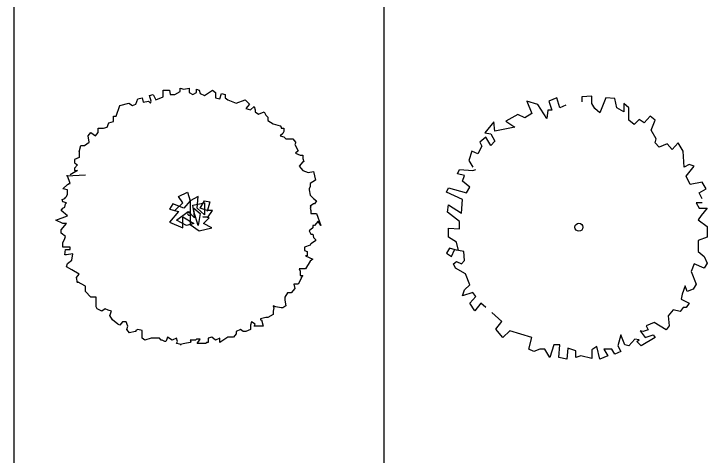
# Model space of a CAD drawing. Header units: millimetres. Extents: x -4017 to 59953, y -688 to 66564.
# Drawn here: x 37264 to 41041, y 28658 to 31068 of the extents above; entities that cross this region are included whole.
import ezdxf

# ---------------------------------------------------------------- set-up
doc = ezdxf.new("R2010")
doc.units = ezdxf.units.MM
doc.layers.add('www.cad-blocks.net', color=7, linetype='Continuous')

# ---------------------------------------------------------------- blocks, each defined once
blk = doc.blocks.new('A$C516926BB')
for p, q in [((39.7224, 38.5194), (39.7224, 0)), ((41.7391, 38.5194), (41.7391, 2.361))]:
    blk.add_line(p, q)
blk = doc.blocks.new('A$C5ED60417')
for p, q in [((0.5111, 1.3564), (0.5308, 1.3623)), ((0.5308, 1.3623), (0.5455, 1.3328)), ((0.5848, 1.3504), (0.5848, 1.3859)), ((0.5848, 1.3859), (0.6193, 1.3859)), ((0.6193, 1.3859), (0.6242, 1.3623)), ((0.6242, 1.3623), (0.6487, 1.3623)), ((0.6487, 1.3623), (0.6782, 1.3799)), ((0.6782, 1.3799), (0.6782, 1.3976)), ((0.6782, 1.3976), (0.6979, 1.3917)), ((0.6979, 1.3917), (0.7273, 1.3976)), ((0.7273, 1.3976), (0.7273, 1.3741)), ((0.7273, 1.3741), (0.747, 1.3623)), ((0.747, 1.3623), (0.7667, 1.3741)), ((0.7667, 1.3741), (0.7667, 1.3917)), ((0.7667, 1.3917), (0.7814, 1.3859)), ((0.7814, 1.3859), (0.7864, 1.3682)), ((0.7864, 1.3682), (0.8109, 1.3564)), ((0.8109, 1.3564), (0.8551, 1.3859)), ((0.8551, 1.3859), (0.8699, 1.3741)), ((0.8699, 1.3741), (0.8699, 1.3446)), ((0.8944, 1.3387), (0.9043, 1.3682)), ((0.9043, 1.3682), (0.924, 1.3623)), ((0.924, 1.3623), (0.924, 1.3446)), ((0.4375, 1.3092), (0.4472, 1.3387)), ((0.4472, 1.3387), (0.4718, 1.3446)), ((0.4718, 1.3446), (0.4768, 1.321)), ((0.4768, 1.321), (0.5062, 1.3269)), ((0.5062, 1.3269), (0.5161, 1.3151)), ((0.521, 1.3269), (0.5111, 1.3564)), ((0.5161, 1.3151), (0.521, 1.3269)), ((0.5455, 1.3328), (0.5848, 1.3504)), ((0.8699, 1.3446), (0.8944, 1.3387)), ((0.924, 1.3446), (0.9387, 1.3328)), ((0.9387, 1.3328), (0.9829, 1.3151)), ((0.9829, 1.3151), (1.0321, 1.3328)), ((1.0321, 1.3328), (1.0566, 1.3092)), ((0.3293, 1.2444), (0.349, 1.3033)), ((0.349, 1.3033), (0.3981, 1.3151)), ((0.3981, 1.3151), (0.4178, 1.3033)), ((0.4178, 1.3033), (0.4375, 1.3092)), ((1.0566, 1.3092), (1.0369, 1.2856)), ((1.0369, 1.2856), (1.0615, 1.2797)), ((1.0615, 1.2797), (1.0812, 1.2974)), ((1.0812, 1.2974), (1.0861, 1.2797)), ((1.0861, 1.2797), (1.0861, 1.2679)), ((1.0861, 1.2679), (1.1058, 1.2561)), ((1.1058, 1.2561), (1.1353, 1.2679)), ((1.1353, 1.2679), (1.1451, 1.2502)), ((1.1451, 1.2502), (1.155, 1.2384)), ((0.2801, 1.1854), (0.29, 1.2089)), ((0.29, 1.2089), (0.3146, 1.2149)), ((0.3146, 1.2444), (0.3293, 1.2444)), ((0.3146, 1.2149), (0.3146, 1.2444)), ((1.155, 1.2384), (1.155, 1.2266)), ((1.155, 1.2266), (1.155, 1.2207)), ((1.155, 1.2207), (1.1844, 1.2031)), ((0.2311, 1.1559), (0.2311, 1.1794)), ((0.2311, 1.1794), (0.2605, 1.1794)), ((0.2605, 1.1794), (0.2801, 1.1854)), ((1.1844, 1.2031), (1.2237, 1.1912)), ((1.2237, 1.1912), (1.2286, 1.1854)), ((1.2286, 1.1854), (1.2286, 1.1794)), ((1.2286, 1.1794), (1.2434, 1.1794)), ((1.2434, 1.1794), (1.2434, 1.1617)), ((0.1769, 1.1382), (0.1917, 1.1559)), ((0.1819, 1.1028), (0.1769, 1.1382)), ((0.1917, 1.1559), (0.2162, 1.1382)), ((0.2162, 1.1382), (0.2311, 1.1559)), ((1.2385, 1.1499), (1.2237, 1.1382)), ((1.2237, 1.1382), (1.2434, 1.1322)), ((1.2434, 1.1617), (1.2385, 1.1499)), ((0.1573, 1.0851), (0.1819, 1.1028)), ((1.2434, 1.1322), (1.2532, 1.1205)), ((1.2532, 1.1205), (1.2925, 1.1205)), ((1.2925, 1.1205), (1.3073, 1.1028)), ((1.3073, 1.0969), (1.3023, 1.091)), ((1.3073, 1.1028), (1.3073, 1.0969)), ((0.1278, 1.0497), (0.1376, 1.0851)), ((0.1376, 1.0851), (0.1573, 1.0851)), ((1.3023, 1.091), (1.322, 1.0556)), ((0.1278, 1.0202), (0.1033, 1.0084)), ((0.1278, 1.0497), (0.1278, 1.0202)), ((1.322, 1.0556), (1.3073, 1.0439)), ((1.3073, 1.0439), (1.3318, 1.032)), ((1.3318, 1.032), (1.3466, 1.032)), ((1.3466, 1.032), (1.3466, 1.0144)), ((0.1033, 1.0084), (0.1033, 0.9907)), ((0.1033, 0.9907), (0.118, 0.9789)), ((1.3466, 0.9967), (1.3269, 0.9731)), ((1.3466, 1.0144), (1.3515, 0.9967)), ((1.3515, 0.9967), (1.3466, 0.9967)), ((0.118, 0.9494), (0.0787, 0.9259)), ((0.118, 0.9789), (0.1033, 0.9612)), ((0.1033, 0.9612), (0.1033, 0.9494)), ((0.1033, 0.9494), (0.118, 0.9494)), ((1.3269, 0.9731), (1.3466, 0.9494)), ((1.3466, 0.9494), (1.3761, 0.9377)), ((0.059, 0.92), (0.1622, 0.9259)), ((0.0639, 0.92), (0.059, 0.92)), ((0.0787, 0.8787), (0.0639, 0.92)), ((1.3761, 0.9377), (1.4055, 0.9436)), ((1.4055, 0.9436), (1.4154, 0.8964)), ((0.0394, 0.8492), (0.0639, 0.8728)), ((0.0639, 0.8728), (0.0737, 0.8787)), ((0.0737, 0.8787), (0.0787, 0.8787)), ((1.4154, 0.8964), (1.3859, 0.8787)), ((1.3859, 0.8787), (1.3859, 0.861)), ((0.0639, 0.8434), (0.0394, 0.8492)), ((0.0639, 0.8197), (0.0639, 0.8434)), ((0.6684, 0.8079), (0.7175, 0.8315)), ((0.7175, 0.8315), (0.7323, 0.7844)), ((1.3859, 0.861), (1.381, 0.8492)), ((1.381, 0.8492), (1.381, 0.8434)), ((1.381, 0.8434), (1.3859, 0.8139)), ((0.0344, 0.7902), (0.0492, 0.7962)), ((0.0492, 0.7962), (0.0541, 0.802)), ((0.0541, 0.802), (0.059, 0.8079)), ((0.059, 0.8079), (0.0639, 0.8197)), ((0.693, 0.7725), (0.6684, 0.8079)), ((0.7765, 0.8079), (0.7323, 0.7844)), ((0.7716, 0.743), (0.7765, 0.8079)), ((1.3859, 0.8139), (1.4055, 0.7962)), ((1.4055, 0.7962), (1.4203, 0.7844)), ((0.0394, 0.7784), (0.0344, 0.7902)), ((0.059, 0.7725), (0.0394, 0.7784)), ((0.0492, 0.749), (0.0541, 0.7667)), ((0.0541, 0.7667), (0.059, 0.7725)), ((0.6389, 0.7667), (0.6193, 0.7372)), ((0.6979, 0.743), (0.6389, 0.7667)), ((0.6487, 0.7312), (0.693, 0.7725)), ((0.7323, 0.7844), (0.6979, 0.743)), ((0.7323, 0.7844), (0.7323, 0.6546)), ((0.747, 0.7607), (0.8109, 0.7725)), ((0.7519, 0.7254), (0.747, 0.7607)), ((0.7864, 0.743), (0.8109, 0.7844)), ((0.8109, 0.7844), (0.8404, 0.7784)), ((0.8109, 0.7725), (0.8109, 0.7077)), ((0.8404, 0.7784), (0.8257, 0.7254)), ((1.4055, 0.7667), (1.3859, 0.7549)), ((1.4105, 0.7667), (1.4055, 0.7667)), ((1.4203, 0.7844), (1.4105, 0.7667)), ((0.0295, 0.7312), (0.0394, 0.743)), ((0.0639, 0.7017), (0.0295, 0.7312)), ((0.0394, 0.743), (0.0492, 0.749)), ((0.6193, 0.7372), (0.6684, 0.7254)), ((0.6684, 0.7254), (0.6193, 0.6664)), ((0.6586, 0.6782), (0.7225, 0.7254)), ((0.7225, 0.7254), (0.7569, 0.69)), ((0.7569, 0.69), (0.7519, 0.743)), ((0.7519, 0.743), (0.7864, 0.7136)), ((0.7765, 0.6487), (0.7519, 0.7254)), ((0.8109, 0.7077), (0.7716, 0.743)), ((0.8257, 0.7312), (0.7864, 0.743)), ((0.8551, 0.7312), (0.8257, 0.7312)), ((0.8305, 0.6959), (0.8551, 0.7312)), ((1.3859, 0.7549), (1.3908, 0.749)), ((1.3908, 0.749), (1.3859, 0.743)), ((1.3859, 0.743), (1.3908, 0.7312)), ((1.3908, 0.7312), (1.3908, 0.7136)), ((0, 0.6782), (0.0639, 0.7017)), ((0.693, 0.6369), (0.693, 0.6959)), ((0.693, 0.6959), (0.7519, 0.6605)), ((0.7864, 0.7136), (0.7765, 0.6487)), ((0.8355, 0.69), (0.8011, 0.6959)), ((0.8011, 0.6959), (0.8305, 0.6959)), ((0.806, 0.6605), (0.8355, 0.69)), ((1.3908, 0.7136), (1.4007, 0.7136)), ((1.4007, 0.7136), (1.4055, 0.7136)), ((1.4055, 0.7136), (1.4203, 0.7136)), ((1.4203, 0.7136), (1.4448, 0.6487)), ((0.0394, 0.6605), (0, 0.6782)), ((0.0295, 0.6252), (0.059, 0.6605)), ((0.059, 0.6605), (0.0394, 0.6605)), ((0.6193, 0.6664), (0.693, 0.6369)), ((0.7126, 0.6487), (0.6586, 0.6782)), ((0.7519, 0.6605), (0.7126, 0.6487)), ((0.7323, 0.6546), (0.7814, 0.6192)), ((0.8502, 0.6369), (0.806, 0.6605)), ((1.4007, 0.6487), (1.4007, 0.6369)), ((1.4105, 0.6487), (1.4007, 0.6487)), ((1.4301, 0.6723), (1.4105, 0.6487)), ((1.4448, 0.6487), (1.4301, 0.6723)), ((0.0295, 0.6074), (0.0295, 0.6252)), ((0.0541, 0.5897), (0.0295, 0.6074)), ((0.7814, 0.6192), (0.8502, 0.6369)), ((1.4007, 0.6369), (1.381, 0.6192)), ((1.381, 0.6192), (1.3908, 0.6015)), ((0.0394, 0.5544), (0.0492, 0.5779)), ((0.0492, 0.5779), (0.0541, 0.5897)), ((1.3908, 0.6015), (1.4007, 0.6015)), ((1.4007, 0.6015), (1.4055, 0.5839)), ((1.4055, 0.5839), (1.4154, 0.572)), ((1.4154, 0.572), (1.4154, 0.5662)), ((0.0394, 0.5307), (0.0394, 0.5544)), ((0.0737, 0.5307), (0.0394, 0.5307)), ((0.0787, 0.5307), (0.0737, 0.5307)), ((0.0787, 0.519), (0.0787, 0.5307)), ((1.3859, 0.5425), (1.3564, 0.5307)), ((1.3564, 0.5307), (1.3564, 0.513)), ((1.3908, 0.5485), (1.3859, 0.5425)), ((1.4154, 0.5662), (1.3908, 0.5485)), ((0.0492, 0.4895), (0.0541, 0.519)), ((0.0541, 0.519), (0.059, 0.519)), ((0.059, 0.519), (0.0787, 0.519)), ((0.0934, 0.4954), (0.059, 0.4895)), ((0.0885, 0.46), (0.0934, 0.4954)), ((1.3564, 0.513), (1.3711, 0.5072)), ((1.3711, 0.5072), (1.3711, 0.4895)), ((0.0541, 0.4895), (0.0492, 0.4895)), ((0.059, 0.4895), (0.0541, 0.4895)), ((0.0639, 0.4423), (0.0885, 0.46)), ((1.3613, 0.4835), (1.4007, 0.4659)), ((1.3711, 0.4835), (1.3613, 0.4835)), ((1.3859, 0.454), (1.3613, 0.4128)), ((1.3711, 0.4895), (1.3711, 0.4835)), ((1.4007, 0.4659), (1.3859, 0.454)), ((0.059, 0.4247), (0.0639, 0.4423)), ((0.0885, 0.4069), (0.059, 0.4247)), ((0.1278, 0.3833), (0.0885, 0.4069)), ((0.113, 0.3657), (0.1278, 0.3833)), ((1.3613, 0.4128), (1.3269, 0.4128)), ((1.3269, 0.4128), (1.3318, 0.401)), ((1.3318, 0.401), (1.3318, 0.3774)), ((0.118, 0.3362), (0.113, 0.3657)), ((0.1622, 0.3185), (0.118, 0.342)), ((0.118, 0.342), (0.118, 0.3362)), ((1.3368, 0.3597), (1.322, 0.3302)), ((1.3318, 0.3774), (1.3466, 0.3774)), ((1.3466, 0.3774), (1.3368, 0.3657)), ((1.3368, 0.3657), (1.3368, 0.3597)), ((0.1622, 0.289), (0.1622, 0.3185)), ((1.3023, 0.3067), (1.2827, 0.283)), ((1.322, 0.3302), (1.2975, 0.3302)), ((1.2975, 0.3302), (1.3023, 0.3067)), ((0.1917, 0.2595), (0.1622, 0.289)), ((1.263, 0.283), (1.2483, 0.2595)), ((1.2827, 0.283), (1.263, 0.283)), ((0.2212, 0.2595), (0.1917, 0.2595)), ((0.2212, 0.2064), (0.2212, 0.2595)), ((1.2483, 0.2595), (1.2483, 0.2418)), ((1.2483, 0.2418), (1.2532, 0.2123)), ((0.2261, 0.1947), (0.2212, 0.2064)), ((0.2507, 0.1828), (0.2261, 0.1947)), ((0.2704, 0.1947), (0.2507, 0.1828)), ((0.2851, 0.1887), (0.2704, 0.1947)), ((1.1991, 0.2064), (1.1844, 0.2123)), ((1.1844, 0.2123), (1.1893, 0.2005)), ((1.1893, 0.2005), (1.1844, 0.1828)), ((1.2286, 0.2005), (1.1991, 0.2064)), ((1.2385, 0.2005), (1.2286, 0.2005)), ((1.2532, 0.2123), (1.2385, 0.2005)), ((0.3047, 0.1828), (0.2851, 0.1887)), ((0.2949, 0.1592), (0.3047, 0.1828)), ((0.3097, 0.1357), (0.2949, 0.1592)), ((1.1844, 0.1652), (1.155, 0.1475)), ((1.1844, 0.1828), (1.1844, 0.1652)), ((0.3391, 0.112), (0.3097, 0.1357)), ((0.3637, 0.1238), (0.349, 0.1062)), ((0.3833, 0.1238), (0.3637, 0.1238)), ((0.3932, 0.1003), (0.3833, 0.1238)), ((1.0665, 0.1238), (1.0615, 0.1062)), ((1.0861, 0.112), (1.0665, 0.1238)), ((1.1451, 0.1475), (1.1156, 0.1415)), ((1.1156, 0.1415), (1.1156, 0.1357)), ((1.1156, 0.1357), (1.1205, 0.1357)), ((1.1205, 0.1357), (1.1304, 0.1003)), ((1.155, 0.1475), (1.1451, 0.1475)), ((0.349, 0.1062), (0.3391, 0.112)), ((0.3883, 0.0825), (0.3932, 0.1003)), ((0.403, 0.0648), (0.3883, 0.0825)), ((0.4472, 0.0825), (0.4375, 0.0767)), ((0.4375, 0.0767), (0.4375, 0.0708)), ((0.4718, 0.0767), (0.4472, 0.0825)), ((0.4718, 0.0531), (0.4718, 0.0767)), ((1.0075, 0.0825), (0.9829, 0.0708)), ((1.0222, 0.0708), (1.0075, 0.0825)), ((1.0615, 0.0825), (1.0369, 0.0708)), ((1.0615, 0.1062), (1.0615, 0.0825)), ((1.0812, 0.1003), (1.0861, 0.112)), ((1.0959, 0.1003), (1.0812, 0.1003)), ((1.1304, 0.1003), (1.0959, 0.1003)), ((0.4325, 0.0708), (0.403, 0.0648)), ((0.4375, 0.0708), (0.4325, 0.0708)), ((0.4718, 0.0354), (0.4718, 0.0531)), ((0.6094, 0.0413), (0.6045, 0.0236)), ((0.634, 0.0236), (0.6094, 0.0413)), ((0.8502, 0.0413), (0.8305, 0.0354)), ((0.8699, 0.0236), (0.8502, 0.0413)), ((0.9387, 0.0413), (0.8944, 0.0118)), ((0.9682, 0.0413), (0.9387, 0.0413)), ((0.9829, 0.059), (0.9682, 0.0413)), ((0.9829, 0.0708), (0.9829, 0.059)), ((1.0369, 0.0708), (1.0222, 0.0708)), ((0.4865, 0.0236), (0.4718, 0.0354)), ((0.521, 0.0354), (0.4865, 0.0236)), ((0.5652, 0.0354), (0.521, 0.0354)), ((0.575, 0.0236), (0.5652, 0.0354)), ((0.58, 0.0236), (0.575, 0.0236)), ((0.5947, 0.0177), (0.58, 0.0236)), ((0.5996, 0.0177), (0.5947, 0.0177)), ((0.6045, 0.0236), (0.5996, 0.0177)), ((0.6586, 0.0354), (0.634, 0.0236)), ((0.6635, 0.0177), (0.6586, 0.0354)), ((0.6586, 0.0059), (0.6635, 0.0177)), ((0.6832, 0), (0.6586, 0.0059)), ((0.7028, 0.0059), (0.6782, 0)), ((0.6782, 0), (0.6832, 0)), ((0.7323, 0.0118), (0.7028, 0.0059)), ((0.7372, 0.0236), (0.7323, 0.0236)), ((0.7323, 0.0236), (0.7372, 0.0177)), ((0.7372, 0.0177), (0.7323, 0.0118)), ((0.7618, 0.0236), (0.7372, 0.0236)), ((0.7667, 0.0295), (0.7618, 0.0236)), ((0.7864, 0.0295), (0.7667, 0.0295)), ((0.7716, 0.0059), (0.7864, 0.0295)), ((0.7962, 0.0059), (0.7716, 0.0059)), ((0.8158, 0.0059), (0.7962, 0.0059)), ((0.8257, 0.0118), (0.8158, 0.0059)), ((0.8305, 0.0118), (0.8208, 0.0118)), ((0.8208, 0.0118), (0.8257, 0.0118)), ((0.8305, 0.0354), (0.8305, 0.0236)), ((0.8305, 0.0236), (0.8305, 0.0118)), ((0.8944, 0.0354), (0.8699, 0.0236)), ((0.8944, 0.0118), (0.8944, 0.0354))]:
    blk.add_line(p, q)
for start_param, end_param in [(5.497787, 8.63938), (2.356194, 5.497787)]:
    blk.add_ellipse((0.7273, 0.7136), major_axis=(0.00607, 0.00607), ratio=1, start_param=start_param, end_param=end_param)
blk = doc.blocks.new('A$C2C93388F')
for p, q in [((0.4968, 1.3876), (0.4368, 1.4059)), ((0.4368, 1.4059), (0.4641, 1.3376)), ((0.6005, 1.4241), (0.5569, 1.4059)), ((0.5569, 1.4059), (0.5732, 1.3558)), ((0.6169, 1.3695), (0.6005, 1.4241)), ((0.7917, 1.4331), (0.7371, 1.4286)), ((0.7371, 1.4286), (0.7371, 1.4014)), ((0.7917, 1.3922), (0.7917, 1.4331)), ((0.8681, 1.4241), (0.8353, 1.3422)), ((0.9173, 1.4195), (0.8681, 1.4241)), ((0.9281, 1.3695), (0.9173, 1.4195)), ((0.5459, 1.3103), (0.4968, 1.3876)), ((0.6497, 1.3831), (0.6169, 1.3695)), ((0.808, 1.365), (0.7917, 1.3922)), ((0.8353, 1.3422), (0.808, 1.365)), ((0.9664, 1.3467), (0.9281, 1.3695)), ((0.9937, 1.3695), (0.9664, 1.3922)), ((0.9664, 1.3922), (0.9664, 1.3467)), ((0.9937, 1.3012), (0.9937, 1.3695)), ((0.3876, 1.3331), (0.3222, 1.2967)), ((0.4259, 1.3149), (0.3876, 1.3331)), ((0.4641, 1.3376), (0.4259, 1.3149)), ((0.5514, 1.3558), (0.5459, 1.3103)), ((0.5732, 1.3558), (0.5514, 1.3558)), ((1.1083, 1.324), (1.0756, 1.2876)), ((1.1356, 1.3012), (1.1083, 1.324)), ((0.2566, 1.2921), (0.2075, 1.233)), ((0.2621, 1.2421), (0.2566, 1.2921)), ((0.3222, 1.2967), (0.3712, 1.2648)), ((1.021, 1.2785), (0.9937, 1.3012)), ((1.0483, 1.3058), (1.021, 1.2785)), ((1.0756, 1.2876), (1.0483, 1.3058)), ((1.1137, 1.2467), (1.1356, 1.3012)), ((0.3712, 1.2648), (0.2621, 1.2421)), ((1.141, 1.2012), (1.1137, 1.2467)), ((0.2129, 1.2102), (0.1802, 1.1829)), ((0.2075, 1.233), (0.2402, 1.2284)), ((0.2402, 1.1648), (0.2129, 1.2102)), ((0.2402, 1.2284), (0.2621, 1.1875)), ((0.1802, 1.1829), (0.1911, 1.1602)), ((0.2621, 1.1875), (0.2402, 1.1648)), ((1.1356, 1.1784), (1.141, 1.2012)), ((1.1574, 1.1557), (1.1356, 1.1784)), ((1.2011, 1.1738), (1.1574, 1.1557)), ((1.2284, 1.142), (1.2011, 1.1738)), ((1.2612, 1.1784), (1.2284, 1.142)), ((1.2885, 1.1329), (1.2612, 1.1784)), ((0.1911, 1.1602), (0.1693, 1.1193)), ((0.1365, 1.1329), (0.1202, 1.0829)), ((0.1693, 1.1193), (0.1365, 1.1329)), ((1.2939, 1.0465), (1.2885, 1.1329)), ((0.1202, 1.0829), (0.142, 1.0465)), ((1.3212, 1.0601), (1.2939, 1.0465)), ((1.3485, 1.051), (1.3212, 1.0601)), ((0.06, 1.0101), (0.071, 1.0328)), ((0.071, 1.0328), (0.142, 1.0282)), ((0.142, 1.0282), (0.1583, 1.0328)), ((1.3049, 0.9964), (1.3485, 1.051)), ((0.0983, 1.001), (0.06, 1.0101)), ((0.0873, 0.9691), (0.0983, 1.001)), ((1.3267, 0.9509), (1.3049, 0.9964)), ((0.1256, 0.9372), (0.0873, 0.9691)), ((1.3922, 0.9646), (1.3267, 0.9509)), ((1.414, 0.9282), (1.3922, 0.9646)), ((0, 0.9099), (0.0109, 0.9327)), ((0.0873, 0.869), (0, 0.9099)), ((0.0109, 0.9327), (0.1092, 0.9054)), ((0.1092, 0.9054), (0.1256, 0.9372)), ((1.3758, 0.9054), (1.414, 0.9282)), ((0.0819, 0.7963), (0.0873, 0.869)), ((1.3922, 0.8736), (1.3758, 0.9054)), ((0.0055, 0.8008), (0.0109, 0.8417)), ((0.0109, 0.8417), (0.0819, 0.7963)), ((1.3922, 0.8508), (1.3595, 0.8508)), ((1.3595, 0.8508), (1.3758, 0.8235)), ((0.071, 0.7507), (0.0055, 0.8008)), ((1.3758, 0.8235), (1.4195, 0.8235)), ((1.4195, 0.8235), (1.3868, 0.7825)), ((1.3868, 0.7825), (1.3703, 0.7599)), ((1.3703, 0.7599), (1.4195, 0.7234)), ((0.071, 0.7098), (0.071, 0.7507)), ((1.4195, 0.7234), (1.4195, 0.6642)), ((0.0109, 0.6642), (0.0109, 0.7144)), ((0.0109, 0.7144), (0.071, 0.7098)), ((0.0546, 0.637), (0.0109, 0.6642)), ((1.4195, 0.6642), (1.3703, 0.6461)), ((1.3703, 0.6461), (1.3703, 0.5869)), ((0.0164, 0.6051), (0, 0.5778)), ((0.06, 0.5915), (0.0164, 0.6051)), ((0.0656, 0.5915), (0.0546, 0.637)), ((0, 0.5778), (0.0273, 0.5597)), ((0.0273, 0.5597), (0.0437, 0.5961)), ((0.0929, 0.5869), (0.0656, 0.5915)), ((0.0983, 0.5369), (0.0929, 0.5869)), ((1.3703, 0.5869), (1.4032, 0.5597)), ((0.0382, 0.5187), (0.0546, 0.5323)), ((0.0546, 0.5323), (0.0819, 0.5187)), ((0.0819, 0.5187), (0.0983, 0.5369)), ((1.4032, 0.5597), (1.4195, 0.5233)), ((0.0492, 0.4959), (0.0382, 0.5187)), ((0.1037, 0.4641), (0.0492, 0.4959)), ((1.3485, 0.5187), (1.3322, 0.4778)), ((1.4032, 0.4959), (1.3485, 0.5187)), ((1.4195, 0.5233), (1.4032, 0.4959)), ((0.1256, 0.405), (0.1037, 0.4641)), ((1.3322, 0.4778), (1.3595, 0.4095)), ((0.0983, 0.3776), (0.1256, 0.405)), ((1.2994, 0.4004), (1.283, 0.3549)), ((1.3103, 0.3686), (1.2994, 0.4004)), ((1.343, 0.3822), (1.3103, 0.3686)), ((1.3595, 0.4095), (1.343, 0.3822)), ((0.0873, 0.3458), (0.0983, 0.3776)), ((0.142, 0.364), (0.0873, 0.3458)), ((0.1256, 0.3048), (0.1583, 0.3412)), ((0.1583, 0.3412), (0.142, 0.364)), ((1.283, 0.3549), (1.2776, 0.3276)), ((0.1529, 0.2639), (0.1256, 0.3048)), ((0.1856, 0.3048), (0.1529, 0.2639)), ((0.2129, 0.2821), (0.1856, 0.3048)), ((1.2776, 0.3276), (1.3212, 0.3048)), ((1.3212, 0.3048), (1.3049, 0.2821)), ((1.2339, 0.2685), (1.2066, 0.2366)), ((1.272, 0.2593), (1.2339, 0.2685)), ((1.2885, 0.2821), (1.272, 0.2593)), ((1.3049, 0.2821), (1.2885, 0.2821)), ((0.3003, 0.2048), (0.2457, 0.2548)), ((1.2066, 0.2366), (1.212, 0.182)), ((0.2675, 0.1638), (0.3003, 0.2048)), ((1.1301, 0.2002), (1.0864, 0.182)), ((1.1956, 0.1593), (1.1301, 0.2002)), ((0.3058, 0.1183), (0.2675, 0.1638)), ((0.3439, 0.1547), (0.3058, 0.1183)), ((0.4641, 0.1183), (0.3439, 0.1547)), ((1.0701, 0.1502), (1.0537, 0.1547)), ((1.0537, 0.1547), (1.081, 0.1183)), ((1.0974, 0.1593), (1.0701, 0.1502)), ((1.0864, 0.182), (1.0974, 0.1593)), ((1.212, 0.182), (1.1956, 0.1593)), ((0.4477, 0.0546), (0.4641, 0.1183)), ((0.95, 0.132), (0.9336, 0.0729)), ((0.9718, 0.0774), (0.95, 0.132)), ((1.1356, 0.1183), (1.0592, 0.0729)), ((1.081, 0.1183), (1.1247, 0.132)), ((1.1247, 0.132), (1.1356, 0.1183)), ((0.5842, 0.0774), (0.5624, 0.0091)), ((0.6169, 0.0774), (0.5842, 0.0774)), ((0.6115, 0.0091), (0.6169, 0.0774)), ((0.9937, 0.0729), (0.9718, 0.0774)), ((1.01, 0.091), (0.9937, 0.0729)), ((1.0264, 0.1093), (1.01, 0.091)), ((1.0483, 0.1047), (1.0264, 0.1093)), ((1.0373, 0.0956), (1.0483, 0.1047)), ((1.0592, 0.0729), (1.0373, 0.0956)), ((0.475, 0.041), (0.4477, 0.0546)), ((0.5078, 0.0546), (0.475, 0.041)), ((0.5351, 0.0546), (0.5078, 0.0546)), ((0.5624, 0.0091), (0.5351, 0.0546)), ((0.6607, 0.0591), (0.6551, 0)), ((0.7043, 0.0455), (0.6607, 0.0591)), ((0.7043, 0.0091), (0.7043, 0.0455)), ((0.819, 0.0683), (0.7917, 0.0501)), ((0.7917, 0.0501), (0.7917, 0.0046)), ((0.8353, 0), (0.819, 0.0683)), ((0.9008, 0.0546), (0.8571, 0.0546)), ((0.8571, 0.0546), (0.879, 0.0182)), ((0.9173, 0.0274), (0.9008, 0.0546)), ((0.95, 0.041), (0.9173, 0.0274)), ((0.9336, 0.0729), (0.95, 0.041)), ((0.6551, 0), (0.6115, 0.0091)), ((0.7316, 0.0182), (0.7043, 0.0091)), ((0.7917, 0.0046), (0.7316, 0.0182)), ((0.879, 0.0182), (0.8353, 0))]:
    blk.add_line(p, q)
blk.add_ellipse((0.7207, 0.7189), major_axis=(0.0154, 0.0154), ratio=1, start_param=5.497787, end_param=11.780972)

msp = doc.modelspace()

# ---------------------------------------------------------------- block references
at = {"xscale": 1000, "yscale": 1000, "zscale": 1000}
for name, p in [('A$C5ED60417', (37491.6, 29265.7)), ('A$C2C93388F', (39621.7, 29186.6))]:
    msp.add_blockref(name, p, dxfattribs=at)
at = {"layer": 'www.cad-blocks.net', "color": 155, "true_color": 0x546d8e, "xscale": 1000, "yscale": 1000, "zscale": 1000}
msp.add_blockref('A$C516926BB', (-2458.7, 9375.6), dxfattribs=at)

doc.saveas('drawing.dxf')
